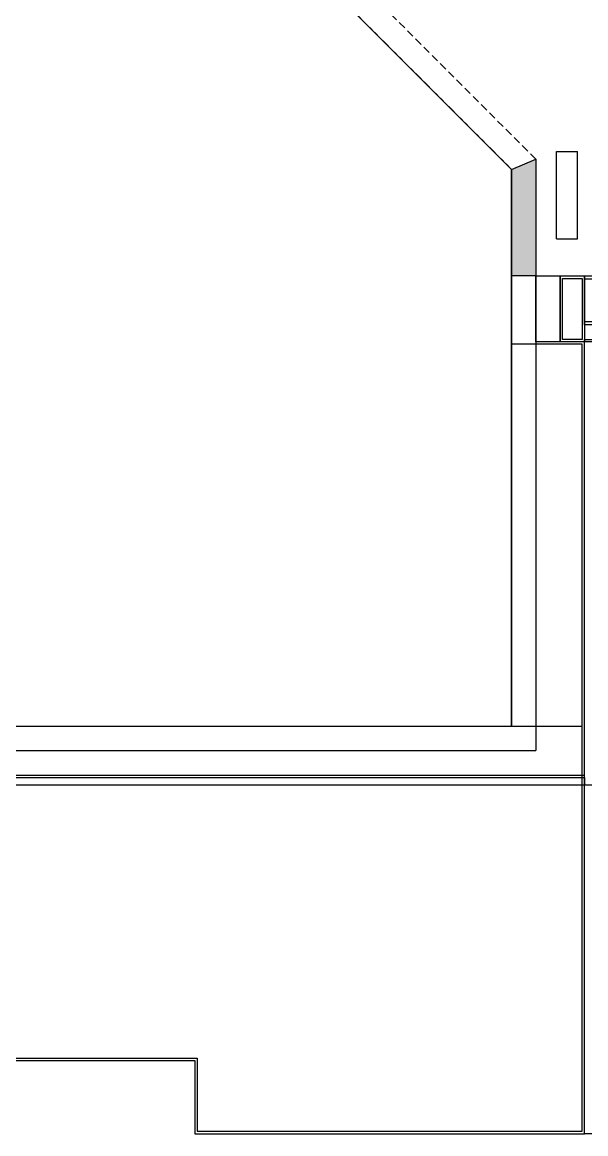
# Model space of a CAD drawing. Header units: millimetres. Extents: x 1478096 to 1808313, y 619971 to 762366.
# Drawn here: x 1607536 to 1609850, y 645796 to 650357 of the extents above; entities that cross this region are included whole.
import ezdxf

# ---------------------------------------------------------------- set-up
doc = ezdxf.new("R2010")
doc.units = ezdxf.units.MM
doc.header["$LTSCALE"] = 10
for name, pattern in [('ACAD_ISO02W100', [15, 12, -3]), ('CONTINOUS', [0]), ('HIDDEN2', [4.7625, 3.175, -1.5875])]:
    doc.linetypes.add(name, pattern=pattern)
for name, color, linetype in [('0-superficies', 7, 'Continuous'), ('A-HATCH-DURLOCK', 252, 'Continuous'), ('DC-ARQ-CARPINTERIAS', 7, 'Continuous'), ('DC-ARQ-CHAPA', 7, 'Continuous'), ('DC-ARQ-CORDON', 210, 'Continuous'), ('DC-ARQ-CORREAS', 2, 'Continuous'), ('DC-ARQ-DEFENSA', 164, 'CONTINOUS'), ('DC-ARQ-MURO SUPERBOARD', 2, 'Continuous'), ('DC-ARQ-PAINEL DURLOCK', 7, 'Continuous')]:
    doc.layers.add(name, color=color, linetype=linetype)

# ---------------------------------------------------------------- blocks, each defined once
blk = doc.blocks.new('PUERTAS AUTO.')
at = {"layer": 'DC-ARQ-CARPINTERIAS', "ltscale": 200}
for p, q in [((1562.0757, 727.2771), (1562.1757, 727.2771)), ((1562.1757, 727.2671), (1562.0857, 727.2671)), ((1562.1757, 727.2771), (1562.1757, 727.2771)), ((1562.1757, 727.2771), (1562.1757, 727.2671)), ((1562.1757, 727.0071), (1562.1757, 727.2771)), ((1562.1757, 727.2771), (1562.2757, 727.2771)), ((1562.1857, 727.0171), (1562.1857, 727.2671)), ((1562.1857, 727.2671), (1562.2659, 727.2671)), ((1562.2659, 727.2671), (1562.2659, 727.0171)), ((1562.2757, 727.2771), (1562.2757, 727.0071)), ((1562.0857, 727.2071), (1562.1757, 727.2071)), ((1562.1757, 727.2071), (1562.1757, 727.0071)), ((1556.6257, 727.1955), (1562.1755, 727.1955)), ((1556.6257, 727.0195), (1562.1755, 727.0195)), ((1562.1757, 727.0071), (1562.0757, 727.0071)), ((1562.2757, 727.0071), (1562.1757, 727.0071)), ((1562.2659, 727.0171), (1562.1857, 727.0171)), ((1562.2659, 727.0171), (1562.2659, 727.0171)), ((1562.2757, 727.0071), (1562.2757, 727.0071)), ((1562.2757, 727.0071), (1562.2757, 727.0071))]:
    blk.add_line(p, q, dxfattribs=at)
at = {"layer": 'DC-ARQ-CARPINTERIAS'}
for p, q in [((1562.2757, 727.2771), (1562.3751, 727.2771)), ((1562.2757, 727.0071), (1562.2757, 727.2771)), ((1562.3751, 727.2771), (1562.3751, 727.0071)), ((1562.3751, 727.0071), (1562.2757, 727.0071))]:
    blk.add_line(p, q, dxfattribs=at)

msp = doc.modelspace()

# ---------------------------------------------------------------- hatches: boundary and pattern name
at = {"layer": 'A-HATCH-DURLOCK'}
h = msp.add_hatch(color=256, dxfattribs=at)
h.dxf.hatch_style = 1
h.paths.add_polyline_path([(1609545.044, 649316.027), (1609644.666, 649316.027), (1609645.057, 649794.825), (1609545.057, 649753.399)])
h = msp.add_hatch(color=256, dxfattribs=at)
h.dxf.hatch_style = 1
h.paths.add_polyline_path([(1609545.052, 649316.027), (1609545.052, 649753.495), (1609645.052, 649794.825), (1609645.052, 649316.027)])

# ---------------------------------------------------------------- linework, layer by layer
at = {"layer": '0-superficies'}
msp.add_lwpolyline([(1524855.031, 647228.149), (1641041.817, 647228.17), (1641041.817, 674744.562), (1649131.454, 674744.878), (1649131.448, 735136.985), (1641041.817, 735136.983), (1641041.817, 738426.962), (1522042.066, 738427.02)], dxfattribs=at)
msp.add_lwpolyline([(1609545.044, 647468.17), (1609545.052, 649753.404), (1607130.365, 652168.091), (1602545.044, 653009.44), (1602545.044, 647468.17)], close=True, dxfattribs=at)
at = {"layer": 'DC-ARQ-CARPINTERIAS', "linetype": 'ACAD_ISO02W100'}
msp.add_line((1621044.62, 645796.027), (1609844.62, 645796.027), dxfattribs=at)
at = {"layer": 'DC-ARQ-CHAPA'}
for p, q in [((1591454.642, 647258.149), (1609844.62, 647258.149)), ((1609844.62, 647258.149), (1609844.62, 647228.149)), ((1591454.642, 647228.149), (1609844.62, 647228.149))]:
    msp.add_line(p, q, dxfattribs=at)
at = {"layer": 'DC-ARQ-CORDON'}
for p, q in [((1594445.044, 647468.17), (1609645.044, 647468.17)), ((1609645.044, 647468.17), (1609834.62, 647468.17)), ((1591454.642, 647268.17), (1609844.62, 647268.17))]:
    msp.add_line(p, q, dxfattribs=at)
at = {"layer": 'DC-ARQ-CORREAS'}
for p, q in [((1609545.044, 649316.027), (1609545.044, 647468.17)), ((1609644.62, 649316.027), (1609644.62, 647368.17)), ((1609644.62, 649036.027), (1609544.62, 649036.027)), ((1594445.044, 647368.17), (1609644.62, 647368.17))]:
    msp.add_line(p, q, dxfattribs=at)
at = {"layer": 'DC-ARQ-DEFENSA'}
for p, q in [((1609730.044, 649468.167), (1609730.057, 649826.959)), ((1609730.057, 649826.959), (1609815.057, 649826.959)), ((1609815.044, 649468.167), (1609815.057, 649826.959)), ((1609730.044, 649468.167), (1609815.044, 649468.167))]:
    msp.add_line(p, q, dxfattribs=at)
at = {"layer": 'DC-ARQ-MURO SUPERBOARD'}
for p, q in [((1609844.62, 649046.027), (1609644.62, 649046.027)), ((1609644.62, 649046.027), (1609644.62, 649036.027)), ((1609834.62, 649036.027), (1609644.62, 649036.027)), ((1609844.62, 649046.027), (1609834.62, 649046.027)), ((1609834.62, 645806.027), (1609834.62, 649036.027)), ((1609844.62, 645796.027), (1609844.62, 649046.027)), ((1605854.642, 646106.027), (1608254.62, 646106.027)), ((1608254.62, 646106.027), (1608254.62, 645806.027)), ((1605844.642, 646096.027), (1608244.62, 646096.027)), ((1608244.62, 646096.027), (1608244.62, 645796.027)), ((1608244.62, 645796.027), (1609844.62, 645796.027)), ((1608254.62, 645806.027), (1609834.62, 645806.027))]:
    msp.add_line(p, q, dxfattribs=at)
at = {"layer": 'DC-ARQ-PAINEL DURLOCK', "linetype": 'HIDDEN2'}
for p, q in [((1609645.052, 649794.825), (1607171.786, 652268.091)), ((1609545.052, 649753.404), (1607130.365, 652168.091))]:
    msp.add_line(p, q, dxfattribs=at)
at = {"layer": 'DC-ARQ-PAINEL DURLOCK'}
for p, q in [((1609545.057, 649753.4), (1609545.044, 649316.027)), ((1609545.052, 649753.495), (1609545.052, 649316.027)), ((1609545.056, 649753.496), (1609645.057, 649794.825)), ((1609645.039, 649794.838), (1609644.62, 649036.027)), ((1609645.052, 649794.825), (1609645.052, 649316.027)), ((1609645.044, 649316.027), (1609545.044, 649316.027))]:
    msp.add_line(p, q, dxfattribs=at)
msp.add_lwpolyline([(1609545.052, 649753.495), (1609645.052, 649794.825)], dxfattribs=at)

# ---------------------------------------------------------------- block references
at = {"layer": 'DC-ARQ-CARPINTERIAS', "xscale": 1000, "yscale": 1000, "zscale": 1000, "rotation": 180}
msp.add_blockref('PUERTAS AUTO.', (3172020.149, 1376323.114), dxfattribs=at)

doc.saveas('drawing.dxf')
